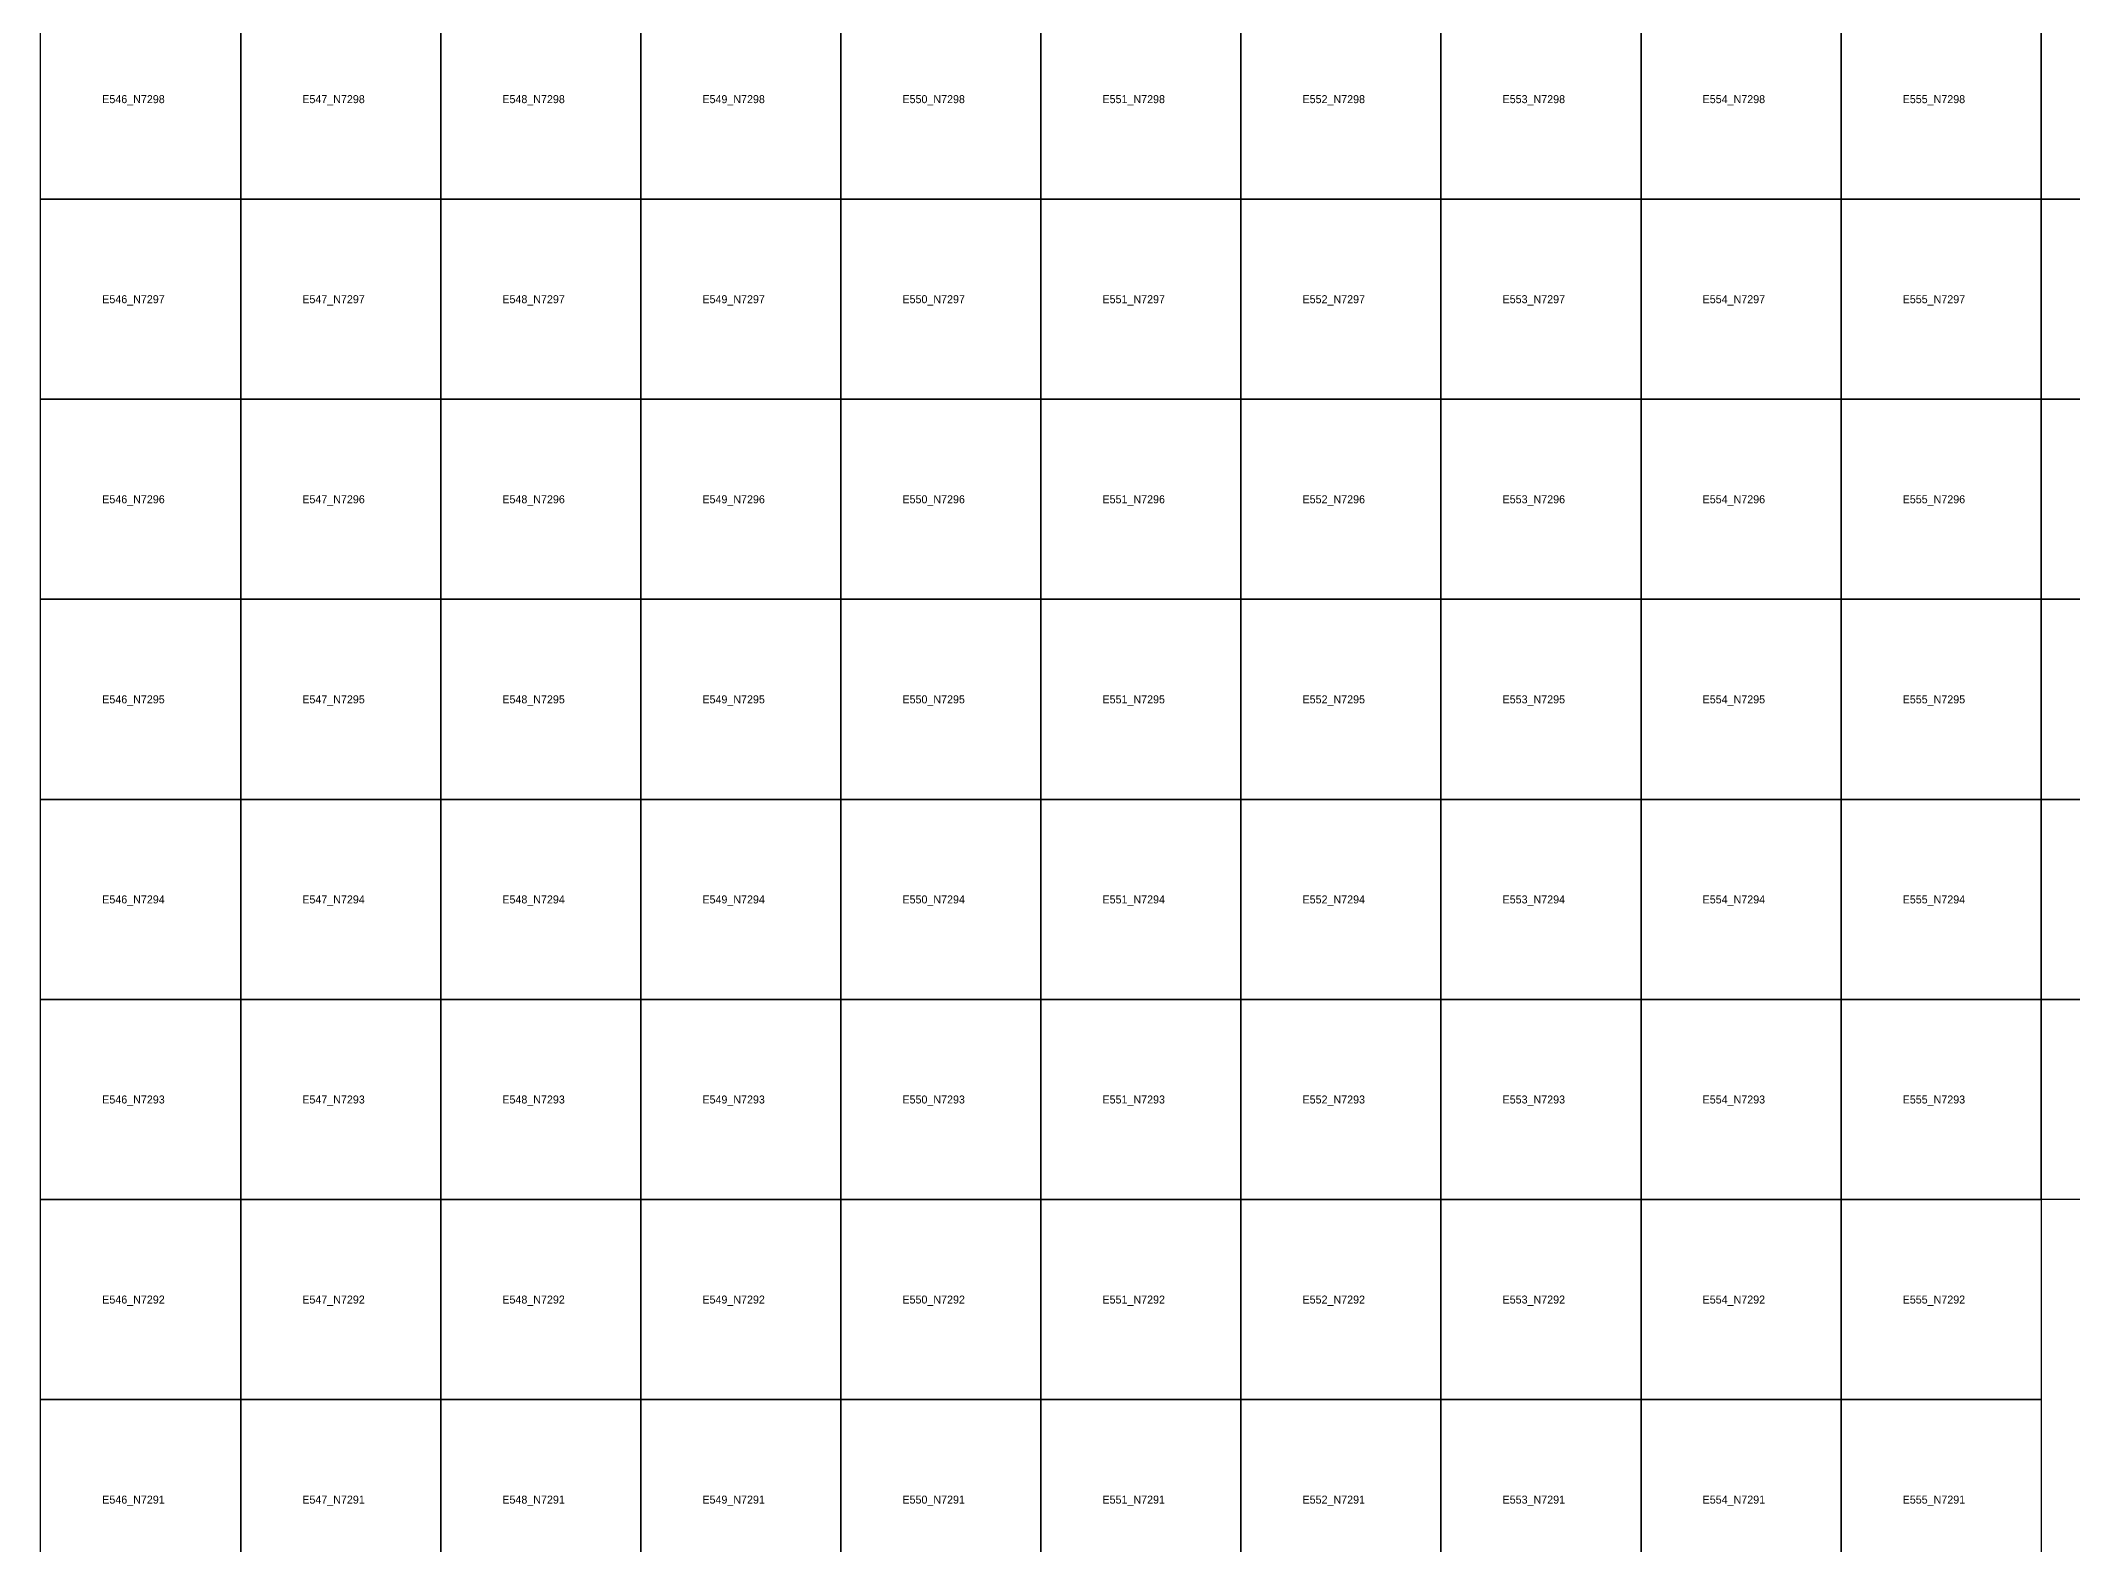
# Model space of a CAD drawing. Extents: x 546000 to 599000, y 7210000 to 7363000.
# Drawn here: x 546000 to 556156, y 7291276 to 7298792 of the extents above; entities that cross this region are included whole.
import ezdxf

# ---------------------------------------------------------------- set-up
doc = ezdxf.new("R2010")
doc.units = 0
doc.layers.add('FEATUREATTRIBS', color=7, linetype='Continuous')

msp = doc.modelspace()

# ---------------------------------------------------------------- linework, layer by layer
at = {"layer": 'FEATUREATTRIBS'}
for points in [[(546000, 7298000), (546000, 7299000), (547000, 7299000), (547000, 7298000)], [(547000, 7298000), (547000, 7299000), (548000, 7299000), (548000, 7298000)], [(548000, 7298000), (548000, 7299000), (549000, 7299000), (549000, 7298000)], [(549000, 7298000), (549000, 7299000), (550000, 7299000), (550000, 7298000)], [(550000, 7298000), (550000, 7299000), (551000, 7299000), (551000, 7298000)], [(551000, 7298000), (551000, 7299000), (552000, 7299000), (552000, 7298000)], [(552000, 7298000), (552000, 7299000), (553000, 7299000), (553000, 7298000)], [(553000, 7298000), (553000, 7299000), (554000, 7299000), (554000, 7298000)], [(554000, 7298000), (554000, 7299000), (555000, 7299000), (555000, 7298000)], [(555000, 7298000), (555000, 7299000), (556000, 7299000), (556000, 7298000)], [(556000, 7298000), (556000, 7299000), (557000, 7299000), (557000, 7298000)], [(546000, 7297000), (546000, 7298000), (547000, 7298000), (547000, 7297000)], [(547000, 7297000), (547000, 7298000), (548000, 7298000), (548000, 7297000)], [(548000, 7297000), (548000, 7298000), (549000, 7298000), (549000, 7297000)], [(549000, 7297000), (549000, 7298000), (550000, 7298000), (550000, 7297000)], [(550000, 7297000), (550000, 7298000), (551000, 7298000), (551000, 7297000)], [(551000, 7297000), (551000, 7298000), (552000, 7298000), (552000, 7297000)], [(552000, 7297000), (552000, 7298000), (553000, 7298000), (553000, 7297000)], [(553000, 7297000), (553000, 7298000), (554000, 7298000), (554000, 7297000)], [(554000, 7297000), (554000, 7298000), (555000, 7298000), (555000, 7297000)], [(555000, 7297000), (555000, 7298000), (556000, 7298000), (556000, 7297000)], [(556000, 7297000), (556000, 7298000), (557000, 7298000), (557000, 7297000)], [(546000, 7296000), (546000, 7297000), (547000, 7297000), (547000, 7296000)], [(547000, 7296000), (547000, 7297000), (548000, 7297000), (548000, 7296000)], [(548000, 7296000), (548000, 7297000), (549000, 7297000), (549000, 7296000)], [(549000, 7296000), (549000, 7297000), (550000, 7297000), (550000, 7296000)], [(550000, 7296000), (550000, 7297000), (551000, 7297000), (551000, 7296000)], [(551000, 7296000), (551000, 7297000), (552000, 7297000), (552000, 7296000)], [(552000, 7296000), (552000, 7297000), (553000, 7297000), (553000, 7296000)], [(553000, 7296000), (553000, 7297000), (554000, 7297000), (554000, 7296000)], [(554000, 7296000), (554000, 7297000), (555000, 7297000), (555000, 7296000)], [(555000, 7296000), (555000, 7297000), (556000, 7297000), (556000, 7296000)], [(556000, 7296000), (556000, 7297000), (557000, 7297000), (557000, 7296000)], [(546000, 7295000), (546000, 7296000), (547000, 7296000), (547000, 7295000)], [(547000, 7295000), (547000, 7296000), (548000, 7296000), (548000, 7295000)], [(548000, 7295000), (548000, 7296000), (549000, 7296000), (549000, 7295000)], [(549000, 7295000), (549000, 7296000), (550000, 7296000), (550000, 7295000)], [(550000, 7295000), (550000, 7296000), (551000, 7296000), (551000, 7295000)], [(551000, 7295000), (551000, 7296000), (552000, 7296000), (552000, 7295000)], [(552000, 7295000), (552000, 7296000), (553000, 7296000), (553000, 7295000)], [(553000, 7295000), (553000, 7296000), (554000, 7296000), (554000, 7295000)], [(554000, 7295000), (554000, 7296000), (555000, 7296000), (555000, 7295000)], [(555000, 7295000), (555000, 7296000), (556000, 7296000), (556000, 7295000)], [(556000, 7295000), (556000, 7296000), (557000, 7296000), (557000, 7295000)], [(546000, 7294000), (546000, 7295000), (547000, 7295000), (547000, 7294000)], [(547000, 7294000), (547000, 7295000), (548000, 7295000), (548000, 7294000)], [(548000, 7294000), (548000, 7295000), (549000, 7295000), (549000, 7294000)], [(549000, 7294000), (549000, 7295000), (550000, 7295000), (550000, 7294000)], [(550000, 7294000), (550000, 7295000), (551000, 7295000), (551000, 7294000)], [(551000, 7294000), (551000, 7295000), (552000, 7295000), (552000, 7294000)], [(552000, 7294000), (552000, 7295000), (553000, 7295000), (553000, 7294000)], [(553000, 7294000), (553000, 7295000), (554000, 7295000), (554000, 7294000)], [(554000, 7294000), (554000, 7295000), (555000, 7295000), (555000, 7294000)], [(555000, 7294000), (555000, 7295000), (556000, 7295000), (556000, 7294000)], [(556000, 7294000), (556000, 7295000), (557000, 7295000), (557000, 7294000)], [(546000, 7293000), (546000, 7294000), (547000, 7294000), (547000, 7293000)], [(547000, 7293000), (547000, 7294000), (548000, 7294000), (548000, 7293000)], [(548000, 7293000), (548000, 7294000), (549000, 7294000), (549000, 7293000)], [(549000, 7293000), (549000, 7294000), (550000, 7294000), (550000, 7293000)], [(550000, 7293000), (550000, 7294000), (551000, 7294000), (551000, 7293000)], [(551000, 7293000), (551000, 7294000), (552000, 7294000), (552000, 7293000)], [(552000, 7293000), (552000, 7294000), (553000, 7294000), (553000, 7293000)], [(553000, 7293000), (553000, 7294000), (554000, 7294000), (554000, 7293000)], [(554000, 7293000), (554000, 7294000), (555000, 7294000), (555000, 7293000)], [(555000, 7293000), (555000, 7294000), (556000, 7294000), (556000, 7293000)], [(556000, 7293000), (556000, 7294000), (557000, 7294000), (557000, 7293000)], [(546000, 7292000), (546000, 7293000), (547000, 7293000), (547000, 7292000)], [(547000, 7292000), (547000, 7293000), (548000, 7293000), (548000, 7292000)], [(548000, 7292000), (548000, 7293000), (549000, 7293000), (549000, 7292000)], [(549000, 7292000), (549000, 7293000), (550000, 7293000), (550000, 7292000)], [(550000, 7292000), (550000, 7293000), (551000, 7293000), (551000, 7292000)], [(551000, 7292000), (551000, 7293000), (552000, 7293000), (552000, 7292000)], [(552000, 7292000), (552000, 7293000), (553000, 7293000), (553000, 7292000)], [(553000, 7292000), (553000, 7293000), (554000, 7293000), (554000, 7292000)], [(554000, 7292000), (554000, 7293000), (555000, 7293000), (555000, 7292000)], [(555000, 7292000), (555000, 7293000), (556000, 7293000), (556000, 7292000)], [(546000, 7291000), (546000, 7292000), (547000, 7292000), (547000, 7291000)], [(547000, 7291000), (547000, 7292000), (548000, 7292000), (548000, 7291000)], [(548000, 7291000), (548000, 7292000), (549000, 7292000), (549000, 7291000)], [(549000, 7291000), (549000, 7292000), (550000, 7292000), (550000, 7291000)], [(550000, 7291000), (550000, 7292000), (551000, 7292000), (551000, 7291000)], [(551000, 7291000), (551000, 7292000), (552000, 7292000), (552000, 7291000)], [(552000, 7291000), (552000, 7292000), (553000, 7292000), (553000, 7291000)], [(553000, 7291000), (553000, 7292000), (554000, 7292000), (554000, 7291000)], [(554000, 7291000), (554000, 7292000), (555000, 7292000), (555000, 7291000)], [(555000, 7291000), (555000, 7292000), (556000, 7292000), (556000, 7291000)]]:
    msp.add_lwpolyline(points, close=True, dxfattribs=at)

# ---------------------------------------------------------------- texts
for s, p in [('E546_N7298', (546308, 7298480)), ('E547_N7298', (547308, 7298480)), ('E548_N7298', (548308, 7298480)), ('E549_N7298', (549308, 7298480)), ('E550_N7298', (550308, 7298480)), ('E551_N7298', (551308, 7298480)), ('E552_N7298', (552308, 7298480)), ('E553_N7298', (553308, 7298480)), ('E554_N7298', (554308, 7298480)), ('E555_N7298', (555308, 7298480)), ('E546_N7297', (546308, 7297480)), ('E547_N7297', (547308, 7297480)), ('E548_N7297', (548308, 7297480)), ('E549_N7297', (549308, 7297480)), ('E550_N7297', (550308, 7297480)), ('E551_N7297', (551308, 7297480)), ('E552_N7297', (552308, 7297480)), ('E553_N7297', (553308, 7297480)), ('E554_N7297', (554308, 7297480)), ('E555_N7297', (555308, 7297480)), ('E546_N7296', (546308, 7296480)), ('E547_N7296', (547308, 7296480)), ('E548_N7296', (548308, 7296480)), ('E549_N7296', (549308, 7296480)), ('E550_N7296', (550308, 7296480)), ('E551_N7296', (551308, 7296480)), ('E552_N7296', (552308, 7296480)), ('E553_N7296', (553308, 7296480)), ('E554_N7296', (554308, 7296480)), ('E555_N7296', (555308, 7296480)), ('E546_N7295', (546308, 7295480)), ('E547_N7295', (547308, 7295480)), ('E548_N7295', (548308, 7295480)), ('E549_N7295', (549308, 7295480)), ('E550_N7295', (550308, 7295480)), ('E551_N7295', (551308, 7295480)), ('E552_N7295', (552308, 7295480)), ('E553_N7295', (553308, 7295480)), ('E554_N7295', (554308, 7295480)), ('E555_N7295', (555308, 7295480)), ('E546_N7294', (546308, 7294480)), ('E547_N7294', (547308, 7294480)), ('E548_N7294', (548308, 7294480)), ('E549_N7294', (549308, 7294480)), ('E550_N7294', (550308, 7294480)), ('E551_N7294', (551308, 7294480)), ('E552_N7294', (552308, 7294480)), ('E553_N7294', (553308, 7294480)), ('E554_N7294', (554308, 7294480)), ('E555_N7294', (555308, 7294480)), ('E546_N7293', (546308, 7293480)), ('E547_N7293', (547308, 7293480)), ('E548_N7293', (548308, 7293480)), ('E549_N7293', (549308, 7293480)), ('E550_N7293', (550308, 7293480)), ('E551_N7293', (551308, 7293480)), ('E552_N7293', (552308, 7293480)), ('E553_N7293', (553308, 7293480)), ('E554_N7293', (554308, 7293480)), ('E555_N7293', (555308, 7293480)), ('E546_N7292', (546308, 7292480)), ('E547_N7292', (547308, 7292480)), ('E548_N7292', (548308, 7292480)), ('E549_N7292', (549308, 7292480)), ('E550_N7292', (550308, 7292480)), ('E551_N7292', (551308, 7292480)), ('E552_N7292', (552308, 7292480)), ('E553_N7292', (553308, 7292480)), ('E554_N7292', (554308, 7292480)), ('E555_N7292', (555308, 7292480)), ('E546_N7291', (546308, 7291480)), ('E547_N7291', (547308, 7291480)), ('E548_N7291', (548308, 7291480)), ('E549_N7291', (549308, 7291480)), ('E550_N7291', (550308, 7291480)), ('E551_N7291', (551308, 7291480)), ('E552_N7291', (552308, 7291480)), ('E553_N7291', (553308, 7291480)), ('E554_N7291', (554308, 7291480)), ('E555_N7291', (555308, 7291480))]:
    msp.add_text(s, height=40, dxfattribs=at).set_placement(p)

doc.saveas('drawing.dxf')
